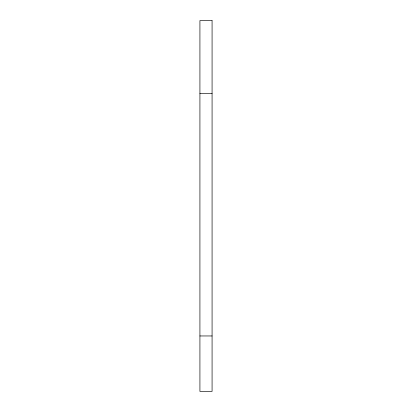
<?xml version="1.0" encoding="UTF-8"?>
<svg xmlns="http://www.w3.org/2000/svg" width="412" height="412" viewBox="0 0 412 412"><rect width="100%" height="100%" fill="white"/><g stroke="black" fill="none" stroke-linecap="round" stroke-linejoin="round"><path stroke-width="0.62" d="M199.923 93.545L212.077 93.545M199.923 335.96L212.077 335.96M212.077 20.6L199.923 20.6L199.923 391.4L212.077 391.4L212.077 20.6"/></g></svg>
